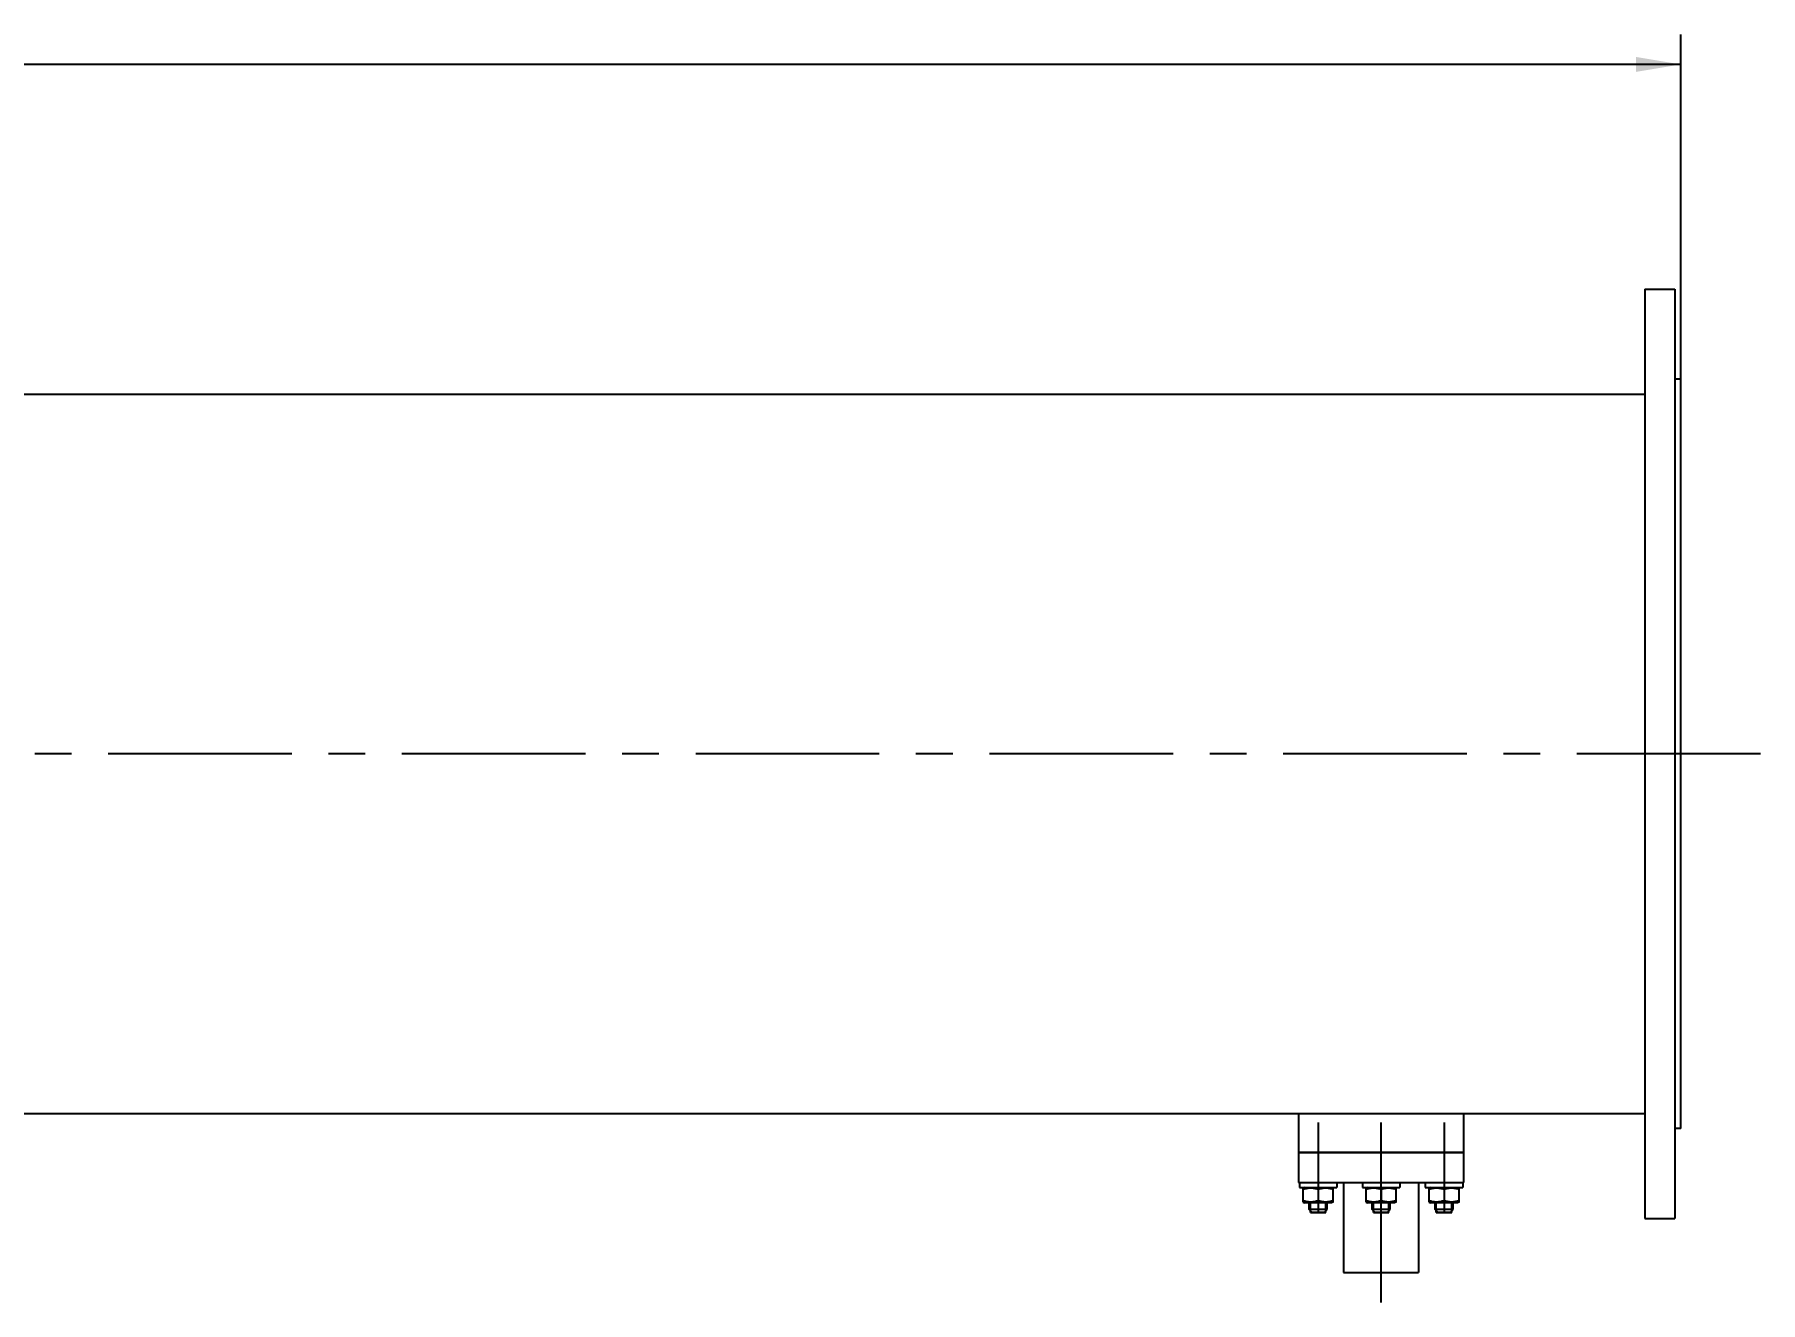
# Model space of a CAD drawing. Header units: millimetres. Extents: x 0 to 594, y 0 to 420.
# Drawn here: x 307.4 to 422.6, y 227.3 to 311.9 of the extents above; entities that cross this region are included whole.
import ezdxf

# ---------------------------------------------------------------- set-up
doc = ezdxf.new("R2010")
doc.units = ezdxf.units.MM
doc.header["$LTSCALE"] = 32.67
doc.linetypes.add('CENTER', pattern=[0.6, 0.375, -0.075, 0.075, -0.075])
doc.layers.get('0').update_dxf_attribs({"linetype": 'CONTINUOUS'})
for name, color, linetype in [('ALL_AXIS', 7, 'CONTINUOUS'), ('ALL_CHAMFER', 7, 'CONTINUOUS'), ('ALL_DIMENSIONS', 7, 'CONTINUOUS'), ('ALL_ROUND', 7, 'CONTINUOUS')]:
    doc.layers.add(name, color=color, linetype=linetype)
doc.styles.get("Standard").update_dxf_attribs({"font": 'txt', "width": 0.7})
doc.dimstyles.new('DIMSTYLE_1', dxfattribs={"dimtxt": 3.5, "dimasz": 3, "dimexe": 0.18, "dimexo": 0.0625, "dimgap": 0.09, "dimtad": 1, "dimlfac": 5, "dimdsep": 46, "dimtxsty": 'STANDARD', "dimblk": '_FILLED', "dimblk1": '_FILLED', "dimblk2": '_FILLED', "dimcen": 0.09, "dimadec": 0, "dimazin": 0, "dimtp": 1.2, "dimtm": 1.2, "dimtfac": 1, "dimtofl": 0, "dimtmove": 0, "dimatfit": 3, "dimldrblk": '_FILLED', "dimfxl": 1, "dimtolj": 1, "dimarcsym": 0})

# ---------------------------------------------------------------- blocks, each defined once
blk = doc.blocks.new('_FILLED')
at = {"color": 0, "linetype": 'ByBlock'}
blk.add_solid([(0, 0), (-1, 0.167), (-1, -0.167)], dxfattribs=at)
blk = doc.blocks.new('*D2')
at = {"layer": 'ALL_DIMENSIONS', "color": 2, "linetype": 'Continuous'}
for p, q in [((49.08, 288.91), (49.08, 311.91)), ((417.28, 288.91), (417.28, 311.91)), ((49.08, 309.91), (233.18, 309.91)), ((417.28, 309.91), (233.18, 309.91))]:
    blk.add_line(p, q, dxfattribs=at)
at = {"layer": 'ALL_DIMENSIONS', "color": 2, "linetype": 'Continuous', "xscale": 3, "yscale": 3, "zscale": 3, "rotation": 180}
blk.add_blockref('_FILLED', (49.08, 309.91), dxfattribs=at)
at = {"layer": 'ALL_DIMENSIONS', "color": 2, "linetype": 'Continuous', "xscale": 3, "yscale": 3, "zscale": 3}
blk.add_blockref('_FILLED', (417.28, 309.91), dxfattribs=at)

msp = doc.modelspace()

# ---------------------------------------------------------------- linework, layer by layer
at = {"color": 7, "linetype": 'Continuous'}
for p, q in [((414.8779767, 294.9052632), (416.8779767, 294.9052632)), ((414.8779767, 294.9052632), (414.8779767, 232.9052632)), ((416.8779767, 294.9052632), (416.8779767, 232.9052632)), ((417.2779767, 288.9052632), (416.8779767, 288.9052632)), ((417.2779767, 238.9052632), (417.2779767, 288.9052632)), ((258.5483291, 287.9052632), (414.8779767, 287.9052632)), ((417.2779767, 238.9052632), (416.8779767, 238.9052632)), ((402.7779319, 237.3052632), (391.7780215, 237.3052632)), ((392.1779767, 234.9852632), (392.0779767, 234.9275281)), ((393.9779767, 234.9852632), (394.0779767, 234.9275281)), ((396.3779767, 234.9852632), (396.2779767, 234.9275281)), ((398.1779767, 234.9852632), (398.2779767, 234.9275281)), ((400.5779767, 234.9852632), (400.4779767, 234.9275281)), ((402.3779767, 234.9852632), (402.4779767, 234.9275281)), ((392.0779676, 234.0030034), (392.1779767, 233.9452632)), ((392.0779767, 234.0029982), (392.0779767, 234.9275281)), ((393.9779697, 233.9452632), (392.1779836, 233.9452632)), ((393.0779767, 234.8382117), (393.0779767, 234.0923146)), ((394.0779857, 234.0030034), (393.9779767, 233.9452632)), ((394.0779767, 234.0029982), (394.0779767, 234.9275281)), ((396.2779676, 234.0030034), (396.3779767, 233.9452632)), ((396.2779767, 234.0029982), (396.2779767, 234.9275281)), ((398.1779697, 233.9452632), (396.3779836, 233.9452632)), ((397.2779767, 234.8382117), (397.2779767, 234.0923146)), ((398.2779857, 234.0030034), (398.1779767, 233.9452632)), ((398.2779767, 234.0029982), (398.2779767, 234.9275281)), ((400.4779676, 234.0030034), (400.5779767, 233.9452632)), ((400.4779767, 234.0029982), (400.4779767, 234.9275281)), ((402.3779697, 233.9452632), (400.5779836, 233.9452632)), ((401.4779767, 234.8382117), (401.4779767, 234.0923146)), ((402.4779857, 234.0030034), (402.3779767, 233.9452632)), ((402.4779767, 234.0029982), (402.4779767, 234.9275281)), ((392.5645792, 233.3052632), (393.5913741, 233.3052632)), ((396.7645792, 233.3052632), (397.7913741, 233.3052632)), ((400.9645792, 233.3052632), (401.9913741, 233.3052632)), ((414.8779767, 232.9052632), (416.8779767, 232.9052632))]:
    msp.add_line(p, q, dxfattribs=at)
at = {"color": 2, "linetype": 'Continuous'}
for p, q in [((392.5645792, 233.3052632), (392.5645792, 233.9452632)), ((393.5913741, 233.3052632), (393.5913741, 233.9452632)), ((396.7645792, 233.3052632), (396.7645792, 233.9452632)), ((397.7913741, 233.3052632), (397.7913741, 233.9452632)), ((400.9645792, 233.3052632), (400.9645792, 233.9452632)), ((401.9913741, 233.3052632), (401.9913741, 233.9452632))]:
    msp.add_line(p, q, dxfattribs=at)
at = {"color": 7, "linetype": 'Continuous'}
for points in [[(393.0779767, 234.8382117), (393.0122699, 234.8590209), (392.9479208, 234.8770572), (392.8851579, 234.8923013), (392.8232956, 234.9048112), (392.7617415, 234.9146731), (392.7004449, 234.9217838), (392.6391444, 234.9260768), (392.5778809, 234.9275281), (392.5166198, 234.926068), (392.4553261, 234.9217668), (392.3940391, 234.914649), (392.3325025, 234.904783), (392.2706737, 234.8922745), (392.207951, 234.8770359), (392.1436417, 234.8590084), (392.0779767, 234.8382117)], [(393.0779767, 234.0923146), (393.019486, 234.0736846), (392.9621415, 234.0572535), (392.9061172, 234.0430416), (392.8508909, 234.0309879), (392.7960253, 234.0210146), (392.7414389, 234.0131927), (392.6869024, 234.0075529), (392.6324223, 234.004138), (392.5779213, 234.003008), (392.523421, 234.0041426), (392.468942, 234.007562), (392.4144094, 234.0132057), (392.3598315, 234.0210304), (392.3049792, 234.0310046), (392.2497736, 234.0430562), (392.1937724, 234.0572642), (392.1364481, 234.0736905), (392.0779767, 234.0923146)], [(394.0779767, 234.8382117), (394.0122699, 234.8590209), (393.9479208, 234.8770572), (393.8851579, 234.8923013), (393.8232956, 234.9048112), (393.7617415, 234.9146731), (393.7004449, 234.9217838), (393.6391444, 234.9260768), (393.5778809, 234.9275281), (393.5166198, 234.926068), (393.4553261, 234.9217668), (393.3940391, 234.914649), (393.3325025, 234.904783), (393.2706737, 234.8922745), (393.207951, 234.8770359), (393.1436417, 234.8590084), (393.0779767, 234.8382117)], [(394.0779767, 234.0923146), (394.0253557, 234.0754742), (393.9736691, 234.0604086), (393.9230385, 234.0471328), (393.8730991, 234.0356014), (393.8235616, 234.0257603), (393.7743205, 234.0176505), (393.7251794, 234.0112812), (393.676121, 234.0066938), (393.6270564, 234.0039306), (393.5780039, 234.0029982), (393.5289553, 234.0039283), (393.4799008, 234.0066887), (393.4308583, 234.0112717), (393.3817359, 234.0176353), (393.3325123, 234.0257384), (393.2829936, 234.0355714), (393.2330901, 234.0470883), (393.1824679, 234.0603577), (393.130718, 234.0754398), (393.0779767, 234.0923146)], [(397.2779767, 234.8382117), (397.2122699, 234.8590209), (397.1479208, 234.8770572), (397.0851579, 234.8923013), (397.0232956, 234.9048112), (396.9617415, 234.9146731), (396.9004449, 234.9217838), (396.8391444, 234.9260768), (396.7778809, 234.9275281), (396.7166198, 234.926068), (396.6553261, 234.9217668), (396.5940391, 234.914649), (396.5325025, 234.904783), (396.4706737, 234.8922745), (396.407951, 234.8770359), (396.3436417, 234.8590084), (396.2779767, 234.8382117)], [(397.2779767, 234.0923146), (397.219486, 234.0736846), (397.1621415, 234.0572535), (397.1061172, 234.0430416), (397.0508909, 234.0309879), (396.9960253, 234.0210146), (396.9414389, 234.0131927), (396.8869024, 234.0075529), (396.8324223, 234.004138), (396.7779213, 234.003008), (396.723421, 234.0041426), (396.668942, 234.007562), (396.6144094, 234.0132057), (396.5598315, 234.0210304), (396.5049792, 234.0310046), (396.4497736, 234.0430562), (396.3937724, 234.0572642), (396.3364481, 234.0736905), (396.2779767, 234.0923146)], [(398.2779767, 234.8382117), (398.2122699, 234.8590209), (398.1479208, 234.8770572), (398.0851579, 234.8923013), (398.0232956, 234.9048112), (397.9617415, 234.9146731), (397.9004449, 234.9217838), (397.8391444, 234.9260768), (397.7778809, 234.9275281), (397.7166198, 234.926068), (397.6553261, 234.9217668), (397.5940391, 234.914649), (397.5325025, 234.904783), (397.4706737, 234.8922745), (397.407951, 234.8770359), (397.3436417, 234.8590084), (397.2779767, 234.8382117)], [(398.2779767, 234.0923146), (398.2253557, 234.0754742), (398.1736691, 234.0604086), (398.1230385, 234.0471328), (398.0730991, 234.0356014), (398.0235616, 234.0257603), (397.9743205, 234.0176505), (397.9251794, 234.0112812), (397.876121, 234.0066938), (397.8270564, 234.0039306), (397.7780039, 234.0029982), (397.7289553, 234.0039283), (397.6799008, 234.0066887), (397.6308583, 234.0112717), (397.5817359, 234.0176353), (397.5325123, 234.0257384), (397.4829936, 234.0355714), (397.4330901, 234.0470883), (397.3824679, 234.0603577), (397.330718, 234.0754398), (397.2779767, 234.0923146)], [(401.4779767, 234.8382117), (401.4122699, 234.8590209), (401.3479208, 234.8770572), (401.2851579, 234.8923013), (401.2232956, 234.9048112), (401.1617415, 234.9146731), (401.1004449, 234.9217838), (401.0391444, 234.9260768), (400.9778809, 234.9275281), (400.9166198, 234.926068), (400.8553261, 234.9217668), (400.7940391, 234.914649), (400.7325025, 234.904783), (400.6706737, 234.8922745), (400.607951, 234.8770359), (400.5436417, 234.8590084), (400.4779767, 234.8382117)], [(401.4779767, 234.0923146), (401.419486, 234.0736846), (401.3621415, 234.0572535), (401.3061172, 234.0430416), (401.2508909, 234.0309879), (401.1960253, 234.0210146), (401.1414389, 234.0131927), (401.0869024, 234.0075529), (401.0324223, 234.004138), (400.9779213, 234.003008), (400.923421, 234.0041426), (400.868942, 234.007562), (400.8144094, 234.0132057), (400.7598315, 234.0210304), (400.7049792, 234.0310046), (400.6497736, 234.0430562), (400.5937724, 234.0572642), (400.5364481, 234.0736905), (400.4779767, 234.0923146)], [(402.4779767, 234.8382117), (402.4122699, 234.8590209), (402.3479208, 234.8770572), (402.2851579, 234.8923013), (402.2232956, 234.9048112), (402.1617415, 234.9146731), (402.1004449, 234.9217838), (402.0391444, 234.9260768), (401.9778809, 234.9275281), (401.9166198, 234.926068), (401.8553261, 234.9217668), (401.7940391, 234.914649), (401.7325025, 234.904783), (401.6706737, 234.8922745), (401.607951, 234.8770359), (401.5436417, 234.8590084), (401.4779767, 234.8382117)], [(402.4779767, 234.0923146), (402.4253557, 234.0754742), (402.3736691, 234.0604086), (402.3230385, 234.0471328), (402.2730991, 234.0356014), (402.2235616, 234.0257603), (402.1743205, 234.0176505), (402.1251794, 234.0112812), (402.076121, 234.0066938), (402.0270564, 234.0039306), (401.9780039, 234.0029982), (401.9289553, 234.0039283), (401.8799008, 234.0066887), (401.8308583, 234.0112717), (401.7817359, 234.0176353), (401.7325123, 234.0257384), (401.6829936, 234.0355714), (401.6330901, 234.0470883), (401.5824679, 234.0603577), (401.530718, 234.0754398), (401.4779767, 234.0923146)]]:
    msp.add_lwpolyline(points, dxfattribs=at)
at = {"layer": 'ALL_AXIS', "color": 7, "linetype": 'CENTER'}
for p, q in [((422.5964095, 263.9052632), (47.3516446, 263.9052632)), ((393.0779767, 239.3052632), (393.0779767, 233.3052632)), ((397.2779767, 227.3052632), (397.2779767, 239.3052632)), ((401.4779767, 239.3052632), (401.4779767, 233.3052632))]:
    msp.add_line(p, q, dxfattribs=at)
at = {"layer": 'ALL_AXIS', "color": 7, "linetype": 'Continuous'}
for p, q in [((391.7779767, 239.9052632), (391.7779767, 235.3052632)), ((402.7779767, 239.9052632), (402.7779767, 235.3052632)), ((391.7779767, 237.3052632), (402.7779767, 237.3052632)), ((391.7779767, 235.3052632), (402.7779767, 235.3052632)), ((391.8279767, 235.3052632), (391.8279767, 234.9852632)), ((391.8279767, 234.9852632), (394.3279767, 234.9852632)), ((392.1779767, 234.9852632), (392.0779767, 234.9275281)), ((393.9779767, 234.9852632), (394.0779767, 234.9275281)), ((394.3279767, 235.3052632), (394.3279767, 234.9852632)), ((394.7779767, 235.3052632), (394.7779767, 229.3052632)), ((396.0279767, 235.3052632), (396.0279767, 234.9852632)), ((396.0279767, 234.9852632), (398.5279767, 234.9852632)), ((396.3779767, 234.9852632), (396.2779767, 234.9275281)), ((398.1779767, 234.9852632), (398.2779767, 234.9275281)), ((398.5279767, 235.3052632), (398.5279767, 234.9852632)), ((399.7779767, 235.3052632), (399.7779767, 229.3052632)), ((400.2279767, 235.3052632), (400.2279767, 234.9852632)), ((400.2279767, 234.9852632), (402.7279767, 234.9852632)), ((400.5779767, 234.9852632), (400.4779767, 234.9275281)), ((402.3779767, 234.9852632), (402.4779767, 234.9275281)), ((402.7279767, 235.3052632), (402.7279767, 234.9852632)), ((392.4779767, 233.5052632), (392.4779767, 233.9452632)), ((393.6779767, 233.5052632), (393.6779767, 233.9452632)), ((396.6779767, 233.5052632), (396.6779767, 233.9452632)), ((397.8779767, 233.5052632), (397.8779767, 233.9452632)), ((400.8779767, 233.5052632), (400.8779767, 233.9452632)), ((402.0779767, 233.5052632), (402.0779767, 233.9452632)), ((394.7779767, 229.3052632), (399.7779767, 229.3052632))]:
    msp.add_line(p, q, dxfattribs=at)
at = {"layer": 'ALL_CHAMFER', "color": 7, "linetype": 'Continuous'}
for p, q in [((393.6779767, 233.5052632), (392.4779767, 233.5052632)), ((392.6779767, 233.3052632), (392.4779767, 233.5052632)), ((393.4779767, 233.3052632), (392.6779767, 233.3052632)), ((393.4779767, 233.3052632), (393.6779767, 233.5052632)), ((397.8779767, 233.5052632), (396.6779767, 233.5052632)), ((396.8779767, 233.3052632), (396.6779767, 233.5052632)), ((397.6779767, 233.3052632), (396.8779767, 233.3052632)), ((397.6779767, 233.3052632), (397.8779767, 233.5052632)), ((402.0779767, 233.5052632), (400.8779767, 233.5052632)), ((401.0779767, 233.3052632), (400.8779767, 233.5052632)), ((401.8779767, 233.3052632), (401.0779767, 233.3052632)), ((401.8779767, 233.3052632), (402.0779767, 233.5052632))]:
    msp.add_line(p, q, dxfattribs=at)
at = {"layer": 'ALL_ROUND', "color": 7, "linetype": 'Continuous'}
for p, q in [((258.5483291, 287.9052632), (414.8779767, 287.9052632)), ((51.4779767, 239.9052632), (414.8779767, 239.9052632))]:
    msp.add_line(p, q, dxfattribs=at)

# ---------------------------------------------------------------- dimensions: what is measured, and where the dimension line sits
at = {"layer": 'ALL_DIMENSIONS', "color": 2, "linetype": 'Continuous'}
dim = msp.add_linear_dim(base=(49.0779767, 309.9052632), p1=(417.2779767, 288.9052632), p2=(49.0779767, 288.9052632), angle=180, dimstyle='DIMSTYLE_1', dxfattribs=at)
dim.commit()
dim.dimension.update_dxf_attribs({"geometry": '*D2', "text_midpoint": (228.2779767, 310.7802632), "dimtype": 160})

doc.saveas('drawing.dxf')
